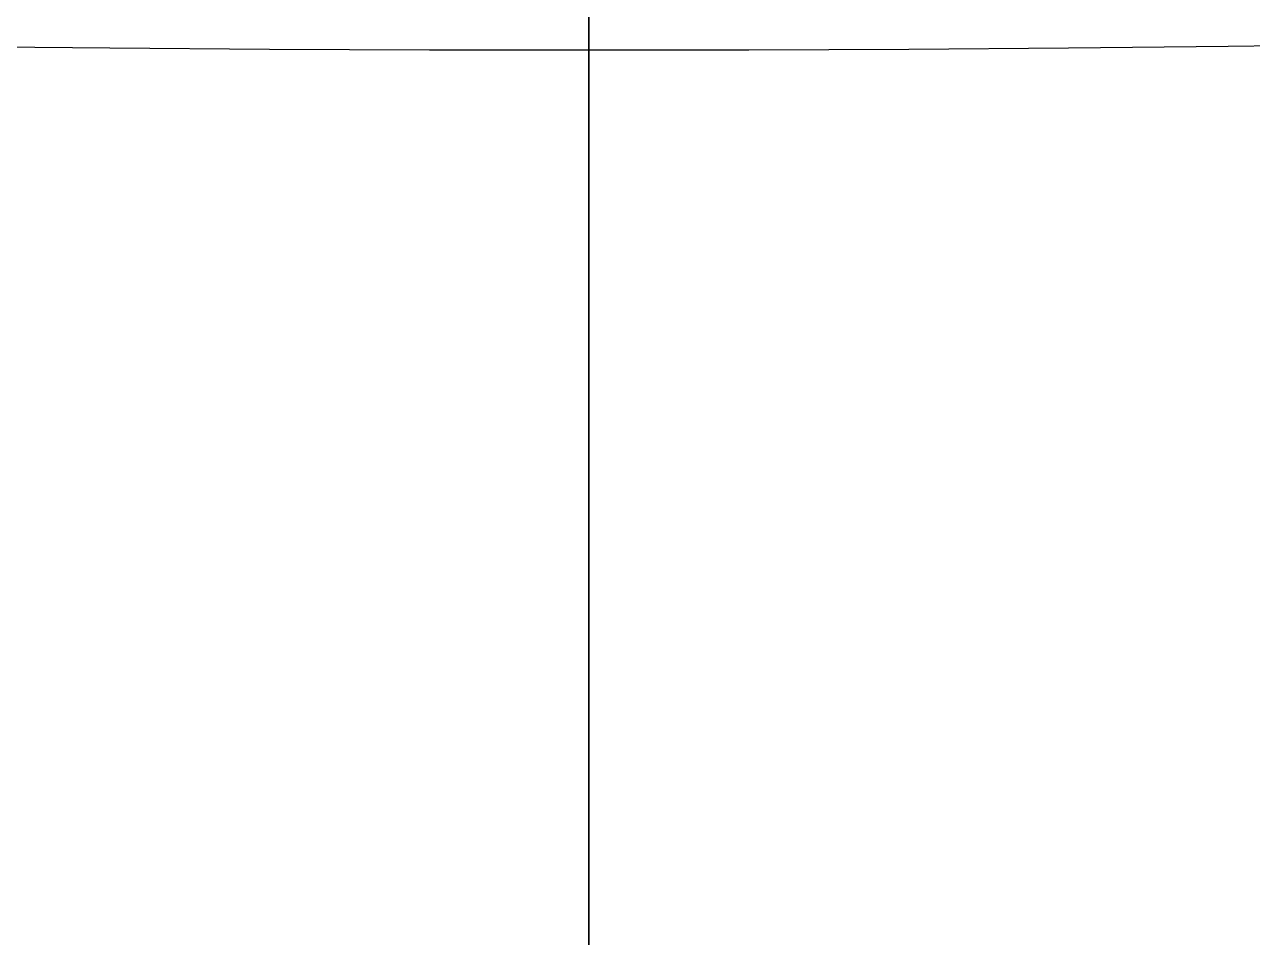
# Model space of a CAD drawing. Extents: x 11992 to 29481, y -6727 to 6811.
# Drawn here: x 24558.47 to 24607, y 1738.49 to 1774.58 of the extents above; entities that cross this region are included whole.
import ezdxf

# ---------------------------------------------------------------- set-up
doc = ezdxf.new("R2010")
doc.units = 0
doc.header["$MEASUREMENT"] = 0
doc.layers.get('0').update_dxf_attribs({"color": 8, "linetype": 'CONTINUOUS'})
doc.layers.add('zoylight 5回路', color=4, linetype='CONTINUOUS')

msp = doc.modelspace()

# ---------------------------------------------------------------- linework, layer by layer
for p, q in [((24580.771, 1746.222, -2091.37), (24580.771, 1795.703, -2069.149)), ((24580.771, 1763.915, -2091.565), (24580.771, 1779.718, -2084.028)), ((24580.771, 1779.114, -2071.602), (24580.771, 1771.908, -2073.706)), ((24580.771, 1774.903, -1987.062), (24580.771, 1773.866, -1986.907)), ((24580.771, 1774.257, -2428.408), (24580.771, 1774.259, -2428.429)), ((24580.771, 1774.256, -2428.388), (24580.771, 1774.257, -2428.408)), ((24580.771, 1774.254, -2428.368), (24580.771, 1774.256, -2428.388)), ((24580.771, 1774.253, -2428.348), (24580.771, 1774.254, -2428.368)), ((24580.771, 1774.253, -2436.229), (24580.771, 1774.251, -2436.254)), ((24580.771, 1774.253, -2428.429), (24580.771, 1774.253, -2429.079)), ((24580.771, 1774.253, -2429.079), (24580.771, 1774.253, -2429.729)), ((24580.771, 1774.253, -2429.729), (24580.771, 1774.253, -2430.379)), ((24580.771, 1774.253, -2430.379), (24580.771, 1774.253, -2431.029)), ((24580.771, 1774.253, -2431.029), (24580.771, 1774.253, -2431.679)), ((24580.771, 1774.253, -2431.679), (24580.771, 1774.253, -2432.329)), ((24580.771, 1774.253, -2432.329), (24580.771, 1774.253, -2432.979)), ((24580.771, 1774.253, -2432.979), (24580.771, 1774.253, -2433.629)), ((24580.771, 1774.253, -2433.629), (24580.771, 1774.253, -2434.279)), ((24580.771, 1774.253, -2434.279), (24580.771, 1774.253, -2434.929)), ((24580.771, 1774.253, -2434.929), (24580.771, 1774.253, -2435.579)), ((24580.771, 1774.253, -2435.579), (24580.771, 1774.253, -2436.229)), ((24580.771, 1774.252, -2428.328), (24580.771, 1774.253, -2428.348)), ((24580.771, 1774.251, -2428.308), (24580.771, 1774.252, -2428.328)), ((24580.771, 1774.251, -2436.254), (24580.771, 1774.247, -2436.279)), ((24580.771, 1774.249, -2428.288), (24580.771, 1774.251, -2428.308)), ((24580.771, 1774.248, -2428.268), (24580.771, 1774.249, -2428.288)), ((24580.771, 1774.247, -2428.247), (24580.771, 1774.248, -2428.268)), ((24580.771, 1774.247, -2436.279), (24580.771, 1774.239, -2436.302)), ((24580.771, 1774.246, -2428.227), (24580.771, 1774.247, -2428.247)), ((24580.771, 1774.244, -2428.207), (24580.771, 1774.246, -2428.227)), ((24580.771, 1774.243, -2428.187), (24580.771, 1774.244, -2428.207)), ((24580.771, 1774.239, -2428.166), (24580.771, 1774.243, -2428.187)), ((24580.771, 1774.239, -2436.302), (24580.771, 1774.229, -2436.324)), ((24580.771, 1774.235, -2428.146), (24580.771, 1774.239, -2428.166)), ((24580.771, 1774.232, -2428.125), (24580.771, 1774.235, -2428.146)), ((24580.771, 1774.228, -2428.104), (24580.771, 1774.232, -2428.125)), ((24580.771, 1774.229, -2436.324), (24580.771, 1774.216, -2436.344)), ((24580.771, 1774.224, -2428.084), (24580.771, 1774.228, -2428.104)), ((24580.771, 1774.221, -2428.063), (24580.771, 1774.224, -2428.084)), ((24580.771, 1774.217, -2428.042), (24580.771, 1774.221, -2428.063)), ((24580.771, 1774.213, -2428.022), (24580.771, 1774.217, -2428.042)), ((24580.771, 1774.216, -2436.344), (24580.771, 1774.202, -2436.362)), ((24580.771, 1774.209, -2428.001), (24580.771, 1774.213, -2428.022)), ((24580.771, 1774.206, -2427.98), (24580.771, 1774.209, -2428.001)), ((24580.771, 1774.202, -2427.959), (24580.771, 1774.206, -2427.98)), ((24580.771, 1774.202, -2436.362), (24580.771, 1774.185, -2436.379)), ((24580.771, 1774.198, -2427.939), (24580.771, 1774.202, -2427.959)), ((24580.771, 1774.191, -2427.918), (24580.771, 1774.198, -2427.939)), ((24580.771, 1774.184, -2427.897), (24580.771, 1774.191, -2427.918)), ((24580.771, 1774.185, -2436.379), (24580.771, 1774.166, -2436.394)), ((24580.771, 1774.177, -2427.876), (24580.771, 1774.184, -2427.897)), ((24580.771, 1774.171, -2427.856), (24580.771, 1774.177, -2427.876)), ((24580.771, 1774.164, -2427.835), (24580.771, 1774.171, -2427.856)), ((24580.771, 1774.166, -2436.394), (24580.771, 1774.146, -2436.406)), ((24580.771, 1774.157, -2427.814), (24580.771, 1774.164, -2427.835)), ((24580.771, 1774.15, -2427.793), (24580.771, 1774.157, -2427.814)), ((24580.771, 1774.143, -2427.773), (24580.771, 1774.15, -2427.793)), ((24580.771, 1774.146, -2436.406), (24580.771, 1774.124, -2436.416)), ((24580.771, 1774.136, -2427.752), (24580.771, 1774.143, -2427.773)), ((24580.771, 1774.13, -2427.731), (24580.771, 1774.136, -2427.752)), ((24580.771, 1774.123, -2427.71), (24580.771, 1774.13, -2427.731)), ((24580.771, 1774.124, -2436.416), (24580.771, 1774.101, -2436.423)), ((24580.771, 1774.116, -2427.69), (24580.771, 1774.123, -2427.71)), ((24580.771, 1774.107, -2427.669), (24580.771, 1774.116, -2427.69)), ((24580.771, 1774.097, -2427.649), (24580.771, 1774.107, -2427.669)), ((24580.771, 1774.101, -2436.423), (24580.771, 1774.077, -2436.428)), ((24580.771, 1774.088, -2427.629), (24580.771, 1774.097, -2427.649)), ((24580.771, 1774.078, -2427.609), (24580.771, 1774.088, -2427.629)), ((24580.771, 1774.069, -2427.589), (24580.771, 1774.078, -2427.609)), ((24580.771, 1774.059, -2427.568), (24580.771, 1774.069, -2427.589)), ((24580.771, 1774.049, -2427.548), (24580.771, 1774.059, -2427.568)), ((24580.771, 1774.052, -2436.429), (24580.771, 1774.017, -2436.429)), ((24580.771, 1774.04, -2427.528), (24580.771, 1774.049, -2427.548)), ((24580.771, 1774.03, -2427.508), (24580.771, 1774.04, -2427.528)), ((24580.771, 1774.02, -2427.487), (24580.771, 1774.03, -2427.508)), ((24580.771, 1774.011, -2427.467), (24580.771, 1774.02, -2427.487)), ((24580.771, 1774.017, -2436.429), (24580.771, 1773.913, -2436.429)), ((24580.771, 1774.001, -2427.447), (24580.771, 1774.011, -2427.467)), ((24580.771, 1773.988, -2427.428), (24580.771, 1774.001, -2427.447)), ((24580.771, 1773.976, -2427.409), (24580.771, 1773.988, -2427.428)), ((24580.771, 1773.963, -2427.39), (24580.771, 1773.976, -2427.409)), ((24580.771, 1773.951, -2427.371), (24580.771, 1773.963, -2427.39)), ((24580.771, 1773.938, -2427.351), (24580.771, 1773.951, -2427.371)), ((24580.771, 1773.926, -2427.332), (24580.771, 1773.938, -2427.351)), ((24580.771, 1773.913, -2427.313), (24580.771, 1773.926, -2427.332)), ((24580.771, 1773.913, -2436.429), (24580.771, 1773.741, -2436.429)), ((24580.771, 1773.901, -2427.294), (24580.771, 1773.913, -2427.313)), ((24580.771, 1773.888, -2427.275), (24580.771, 1773.901, -2427.294)), ((24580.771, 1773.876, -2427.256), (24580.771, 1773.888, -2427.275)), ((24580.771, 1773.863, -2427.237), (24580.771, 1773.876, -2427.256)), ((24580.771, 1773.866, -1986.907), (24580.771, 1772.823, -1986.768)), ((24580.771, 1773.85, -2427.218), (24580.771, 1773.863, -2427.237)), ((24580.771, 1773.835, -2427.201), (24580.771, 1773.85, -2427.218)), ((24555.531, 1773.724, -2436.428), (24561.845, 1773.66, -2436.428)), ((24561.845, 1773.66, -2436.428), (24568.16, 1773.613, -2436.428)), ((24568.16, 1773.613, -2436.428), (24574.474, 1773.585, -2436.428)), ((24574.474, 1773.585, -2436.428), (24580.79, 1773.576, -2436.428)), ((24580.771, 1773.82, -2427.183), (24580.771, 1773.835, -2427.201)), ((24580.771, 1773.805, -2427.166), (24580.771, 1773.82, -2427.183)), ((24580.771, 1773.79, -2427.149), (24580.771, 1773.805, -2427.166)), ((24580.771, 1773.775, -2427.131), (24580.771, 1773.79, -2427.149)), ((24580.771, 1773.759, -2427.114), (24580.771, 1773.775, -2427.131)), ((24580.771, 1773.744, -2427.097), (24580.771, 1773.759, -2427.114)), ((24580.771, 1773.729, -2427.079), (24580.771, 1773.744, -2427.097)), ((24580.771, 1773.741, -2436.429), (24580.771, 1773.499, -2436.429)), ((24580.771, 1773.713, -2427.062), (24580.771, 1773.729, -2427.079)), ((24580.771, 1773.698, -2427.044), (24580.771, 1773.713, -2427.062)), ((24580.771, 1773.683, -2427.027), (24580.771, 1773.698, -2427.044)), ((24580.771, 1773.667, -2427.01), (24580.771, 1773.683, -2427.027)), ((24580.771, 1773.65, -2426.995), (24580.771, 1773.667, -2427.01)), ((24580.771, 1773.632, -2426.98), (24580.771, 1773.65, -2426.995)), ((24580.771, 1773.615, -2426.965), (24580.771, 1773.632, -2426.98)), ((24580.771, 1773.598, -2426.95), (24580.771, 1773.615, -2426.965)), ((24580.771, 1773.58, -2426.934), (24580.771, 1773.598, -2426.95)), ((24580.771, 1773.563, -2426.919), (24580.771, 1773.58, -2426.934)), ((24580.771, 1773.546, -2426.904), (24580.771, 1773.563, -2426.919)), ((24580.771, 1773.528, -2426.889), (24580.771, 1773.546, -2426.904)), ((24580.771, 1773.511, -2426.874), (24580.771, 1773.528, -2426.889)), ((24580.771, 1773.493, -2426.859), (24580.771, 1773.511, -2426.874)), ((24580.771, 1773.499, -2436.429), (24580.771, 1773.189, -2436.429)), ((24580.771, 1773.475, -2426.844), (24580.771, 1773.493, -2426.859)), ((24580.771, 1773.458, -2426.829), (24580.771, 1773.475, -2426.844)), ((24580.771, 1773.439, -2426.817), (24580.771, 1773.458, -2426.829)), ((24580.771, 1773.42, -2426.804), (24580.771, 1773.439, -2426.817)), ((24580.771, 1773.401, -2426.792), (24580.771, 1773.42, -2426.804)), ((24580.771, 1773.382, -2426.779), (24580.771, 1773.401, -2426.792)), ((24580.771, 1773.363, -2426.767), (24580.771, 1773.382, -2426.779)), ((24580.79, 1773.576, -2436.428), (24587.105, 1773.585, -2436.428)), ((24587.105, 1773.585, -2436.428), (24593.42, 1773.613, -2436.428)), ((24593.42, 1773.613, -2436.428), (24599.735, 1773.66, -2436.428)), ((24599.735, 1773.66, -2436.428), (24606.049, 1773.724, -2436.428)), ((24606.049, 1773.724, -2436.428), (24612.362, 1773.805, -2436.428)), ((24580.771, 1773.343, -2426.754), (24580.771, 1773.363, -2426.767)), ((24580.771, 1773.324, -2426.742), (24580.771, 1773.343, -2426.754)), ((24580.771, 1773.306, -2426.73), (24580.771, 1773.324, -2426.742)), ((24580.771, 1773.287, -2426.717), (24580.771, 1773.306, -2426.73)), ((24580.771, 1773.267, -2426.705), (24580.771, 1773.287, -2426.717)), ((24580.771, 1773.248, -2426.692), (24580.771, 1773.267, -2426.705)), ((24580.771, 1773.229, -2426.68), (24580.771, 1773.248, -2426.692)), ((24580.771, 1773.209, -2426.671), (24580.771, 1773.229, -2426.68)), ((24580.771, 1773.189, -2426.661), (24580.771, 1773.209, -2426.671)), ((24580.771, 1773.189, -2436.429), (24580.771, 1772.81, -2436.429)), ((24580.771, 1773.168, -2426.651), (24580.771, 1773.189, -2426.661)), ((24580.771, 1773.148, -2426.642), (24580.771, 1773.168, -2426.651)), ((24580.771, 1773.127, -2426.632), (24580.771, 1773.148, -2426.642)), ((24580.771, 1773.107, -2426.623), (24580.771, 1773.127, -2426.632)), ((24580.771, 1773.087, -2426.613), (24580.771, 1773.107, -2426.623)), ((24580.771, 1773.067, -2426.604), (24580.771, 1773.087, -2426.613)), ((24580.771, 1773.046, -2426.594), (24580.771, 1773.067, -2426.604)), ((24580.771, 1773.026, -2426.585), (24580.771, 1773.046, -2426.594)), ((24580.771, 1773.006, -2426.575), (24580.771, 1773.026, -2426.585)), ((24580.771, 1772.985, -2426.566), (24580.771, 1773.006, -2426.575)), ((24580.771, 1772.965, -2426.559), (24580.771, 1772.985, -2426.566)), ((24580.771, 1772.944, -2426.553), (24580.771, 1772.965, -2426.559)), ((24580.771, 1772.923, -2426.546), (24580.771, 1772.944, -2426.553)), ((24580.771, 1772.903, -2426.539), (24580.771, 1772.923, -2426.546)), ((24580.771, 1772.882, -2426.533), (24580.771, 1772.903, -2426.539)), ((24580.771, 1772.861, -2426.526), (24580.771, 1772.882, -2426.533)), ((24580.771, 1772.84, -2426.52), (24580.771, 1772.861, -2426.526)), ((24580.771, 1772.819, -2426.513), (24580.771, 1772.84, -2426.52)), ((24580.771, 1772.823, -1986.768), (24580.771, 1771.776, -1986.643)), ((24580.771, 1772.798, -2426.507), (24580.771, 1772.819, -2426.513)), ((24580.771, 1772.81, -2436.429), (24580.771, 1772.362, -2436.429)), ((24580.771, 1772.777, -2426.5), (24580.771, 1772.798, -2426.507)), ((24580.771, 1772.756, -2426.493), (24580.771, 1772.777, -2426.5)), ((24580.771, 1772.735, -2426.487), (24580.771, 1772.756, -2426.493)), ((24580.771, 1772.715, -2426.483), (24580.771, 1772.735, -2426.487)), ((24580.771, 1772.694, -2426.479), (24580.771, 1772.715, -2426.483)), ((24580.771, 1772.674, -2426.476), (24580.771, 1772.694, -2426.479)), ((24580.771, 1772.653, -2426.472), (24580.771, 1772.674, -2426.476)), ((24580.771, 1772.633, -2426.468), (24580.771, 1772.653, -2426.472)), ((24580.771, 1772.612, -2426.464), (24580.771, 1772.633, -2426.468)), ((24580.771, 1772.591, -2426.461), (24580.771, 1772.612, -2426.464)), ((24580.771, 1772.571, -2426.457), (24580.771, 1772.591, -2426.461)), ((24580.771, 1772.55, -2426.453), (24580.771, 1772.571, -2426.457)), ((24580.771, 1772.529, -2426.45), (24580.771, 1772.55, -2426.453)), ((24580.771, 1772.508, -2426.446), (24580.771, 1772.529, -2426.45)), ((24580.771, 1772.487, -2426.442), (24580.771, 1772.508, -2426.446)), ((24580.771, 1772.457, -2426.441), (24580.771, 1772.487, -2426.442)), ((24580.771, 1772.427, -2426.44), (24580.771, 1772.457, -2426.441)), ((24580.771, 1772.396, -2426.439), (24580.771, 1772.427, -2426.44)), ((24580.771, 1772.365, -2426.438), (24580.771, 1772.396, -2426.439)), ((24580.771, 1772.335, -2426.437), (24580.771, 1772.365, -2426.438)), ((24580.771, 1772.362, -2436.429), (24580.771, 1771.846, -2436.429)), ((24580.771, 1772.304, -2426.436), (24580.771, 1772.335, -2426.437)), ((24580.771, 1772.274, -2426.434), (24580.771, 1772.304, -2426.436)), ((24580.771, 1772.243, -2426.433), (24580.771, 1772.274, -2426.434)), ((24580.771, 1772.253, -2426.429), (24580.771, 1772.239, -2426.429)), ((24580.771, 1772.212, -2426.432), (24580.771, 1772.243, -2426.433)), ((24580.771, 1772.239, -2426.429), (24580.771, 1772.197, -2426.429)), ((24580.771, 1772.181, -2426.431), (24580.771, 1772.212, -2426.432)), ((24580.771, 1772.197, -2426.429), (24580.771, 1772.126, -2426.429)), ((24580.771, 1772.151, -2426.43), (24580.771, 1772.181, -2426.431)), ((24580.771, 1772.12, -2426.429), (24580.771, 1772.151, -2426.43)), ((24580.771, 1772.126, -2426.429), (24580.771, 1772.028, -2426.429)), ((24580.771, 1772.086, -2426.429), (24580.771, 1772.12, -2426.429)), ((24580.771, 1772.051, -2426.429), (24580.771, 1772.086, -2426.429)), ((24580.771, 1772.017, -2426.429), (24580.771, 1772.051, -2426.429)), ((24580.771, 1772.028, -2426.429), (24580.771, 1771.902, -2426.429)), ((24580.771, 1771.983, -2426.429), (24580.771, 1772.017, -2426.429)), ((24580.771, 1771.948, -2426.429), (24580.771, 1771.983, -2426.429)), ((24580.771, 1771.914, -2426.429), (24580.771, 1771.948, -2426.429)), ((24580.771, 1771.879, -2426.429), (24580.771, 1771.914, -2426.429)), ((24580.771, 1771.908, -2073.706), (24580.771, 1763.415, -2076.38)), ((24580.771, 1771.902, -2426.429), (24580.771, 1771.748, -2426.429)), ((24580.771, 1771.845, -2426.429), (24580.771, 1771.879, -2426.429)), ((24580.771, 1771.846, -2436.429), (24580.771, 1771.261, -2436.429)), ((24580.771, 1771.811, -2426.429), (24580.771, 1771.845, -2426.429)), ((24580.771, 1771.776, -2426.429), (24580.771, 1771.811, -2426.429)), ((24580.771, 1771.742, -2426.429), (24580.771, 1771.776, -2426.429)), ((24580.771, 1771.776, -1986.643), (24580.771, 1770.724, -1986.534)), ((24580.771, 1771.748, -2426.429), (24580.771, 1771.565, -2426.429)), ((24580.771, 1771.708, -2426.429), (24580.771, 1771.742, -2426.429)), ((24580.771, 1754.248, -2426.346), (24580.771, 1771.708, -2426.428)), ((24580.771, 1771.565, -2426.429), (24580.771, 1771.355, -2426.429)), ((24580.771, 1771.355, -2426.429), (24580.771, 1771.116, -2426.429)), ((24580.771, 1771.261, -2436.429), (24580.771, 1770.608, -2436.429)), ((24580.771, 1771.116, -2426.429), (24580.771, 1770.85, -2426.429)), ((24580.771, 1770.85, -2426.429), (24580.771, 1770.556, -2426.429)), ((24580.771, 1770.724, -1986.534), (24580.771, 1770.311, -1986.495)), ((24580.771, 1770.608, -2436.429), (24580.771, 1769.886, -2436.429)), ((24580.771, 1770.556, -2426.429), (24580.771, 1770.233, -2426.429)), ((24580.771, 1770.311, -1986.495), (24580.771, 1769.898, -1986.458)), ((24580.771, 1218.279, -2426.43), (24580.771, 1770.233, -2426.43)), ((24580.771, 1769.898, -1986.458), (24580.771, 1769.484, -1986.424)), ((24580.771, 1769.886, -2436.429), (24580.771, 1769.097, -2436.429)), ((24580.771, 1769.484, -1986.424), (24580.771, 1769.07, -1986.391)), ((24580.771, 1769.097, -2436.429), (24580.771, 1768.239, -2436.429)), ((24580.771, 1769.07, -1986.391), (24580.771, 1768.654, -1986.36)), ((24580.771, 1768.654, -1986.36), (24580.771, 1768.239, -1986.332)), ((24580.771, 1768.239, -2436.429), (24580.771, 1767.314, -2436.429)), ((24580.771, 1768.239, -1986.332), (24580.771, 1767.822, -1986.305)), ((24580.771, 1767.822, -1986.305), (24580.771, 1767.405, -1986.28)), ((24580.771, 1767.405, -1986.28), (24580.771, 1766.988, -1986.258)), ((24580.771, 1767.314, -2436.429), (24580.771, 1766.322, -2436.429)), ((24580.771, 1766.988, -1986.258), (24580.771, 1766.57, -1986.237)), ((24580.771, 1766.57, -1986.237), (24580.771, 1766.152, -1986.218)), ((24580.771, 1766.322, -2436.429), (24580.771, 1765.263, -2436.429)), ((24580.771, 1766.152, -1986.218), (24580.771, 1765.733, -1986.2)), ((24580.771, 1765.733, -1986.2), (24580.771, 1765.138, -1986.179)), ((24580.771, 1765.263, -2436.429), (24580.771, 1764.136, -2436.429)), ((24580.771, 1765.138, -1986.179), (24580.771, 1764.542, -1986.161)), ((24580.771, 1764.542, -1986.161), (24580.771, 1763.945, -1986.147)), ((24580.771, 1764.136, -2436.429), (24580.771, 1762.944, -2436.429)), ((24580.771, 1763.945, -1986.147), (24580.771, 1763.347, -1986.136)), ((24580.771, 1748.225, -2098.6), (24580.771, 1763.915, -2091.565)), ((24580.771, 1763.415, -2076.38), (24580.771, 1753.637, -2079.64)), ((24580.771, 1763.347, -1986.136), (24580.771, 1762.748, -1986.128)), ((24580.771, 1762.944, -2436.429), (24580.771, 1761.685, -2436.429)), ((24580.771, 1762.748, -1986.128), (24580.771, 1762.149, -1986.123)), ((24580.771, 1762.149, -1986.123), (24580.771, 1761.549, -1986.122)), ((24580.771, 1761.685, -2436.429), (24580.771, 1760.36, -2436.429)), ((24580.771, 1761.549, -1986.122), (24580.771, 1760.948, -1986.124)), ((24580.771, 1760.948, -1986.124), (24580.771, 1760.346, -1986.128)), ((24580.771, 1760.36, -2436.429), (24580.771, 1758.969, -2436.429)), ((24580.771, 1760.346, -1986.128), (24580.771, 1759.744, -1986.136)), ((24580.771, 1759.744, -1986.136), (24580.771, 1759.141, -1986.147)), ((24580.771, 1759.141, -1986.147), (24580.771, 1758.538, -1986.16)), ((24580.771, 1758.969, -2436.429), (24580.771, 1757.513, -2436.429)), ((24580.771, 1758.538, -1986.16), (24580.771, 1758.051, -1986.173)), ((24580.771, 1758.051, -1986.173), (24580.771, 1757.564, -1986.188)), ((24580.771, 1757.564, -1986.188), (24580.771, 1757.076, -1986.204)), ((24580.771, 1757.513, -2436.429), (24580.771, 1755.993, -2436.429)), ((24580.771, 1757.076, -1986.204), (24580.771, 1756.588, -1986.223)), ((24580.771, 1756.588, -1986.223), (24580.771, 1756.1, -1986.242)), ((24580.771, 1756.1, -1986.242), (24580.771, 1755.612, -1986.264)), ((24580.771, 1755.993, -2436.429), (24580.771, 1754.407, -2436.429)), ((24580.771, 1755.612, -1986.264), (24580.771, 1755.123, -1986.287)), ((24580.771, 1755.123, -1986.287), (24580.771, 1754.634, -1986.311)), ((24580.771, 1754.634, -1986.311), (24580.771, 1754.145, -1986.338)), ((24580.771, 1754.407, -2436.429), (24580.771, 1752.617, -2436.429)), ((24580.771, 1737.107, -2426.105), (24580.771, 1754.248, -2426.346)), ((24580.771, 1754.145, -1986.338), (24580.771, 1753.656, -1986.365)), ((24580.771, 1753.656, -1986.365), (24580.771, 1753.167, -1986.395)), ((24580.771, 1753.637, -2079.64), (24580.771, 1742.58, -2083.499)), ((24580.771, 1753.167, -1986.395), (24580.771, 1752.677, -1986.425)), ((24580.771, 1752.677, -1986.425), (24580.771, 1752.212, -1986.456)), ((24580.771, 1752.617, -2436.429), (24580.771, 1750.751, -2436.429)), ((24580.771, 1752.212, -1986.456), (24580.771, 1751.748, -1986.488)), ((24580.771, 1751.748, -1986.488), (24580.771, 1751.283, -1986.521)), ((24580.771, 1751.283, -1986.521), (24580.771, 1750.818, -1986.555)), ((24580.771, 1750.818, -1986.555), (24580.771, 1750.353, -1986.59)), ((24580.771, 1750.751, -2436.429), (24580.771, 1748.812, -2436.429)), ((24580.771, 1750.353, -1986.59), (24580.771, 1749.889, -1986.627)), ((24580.771, 1749.889, -1986.627), (24580.771, 1749.424, -1986.665)), ((24580.771, 1749.424, -1986.665), (24580.771, 1748.958, -1986.704)), ((24580.771, 1748.958, -1986.704), (24580.771, 1748.494, -1986.744)), ((24580.771, 1748.812, -2436.429), (24580.771, 1746.798, -2436.429)), ((24580.771, 1748.494, -1986.744), (24580.771, 1748.029, -1986.785)), ((24580.771, 1732.584, -2105.156), (24580.771, 1748.225, -2098.6)), ((24580.771, 1748.029, -1986.785), (24580.771, 1747.564, -1986.827)), ((24580.771, 1747.564, -1986.827), (24580.771, 1747.099, -1986.87)), ((24580.771, 1747.099, -1986.87), (24580.771, 1746.658, -1986.912)), ((24580.771, 1746.798, -2436.429), (24580.771, 1744.712, -2436.429)), ((24580.771, 1746.658, -1986.912), (24580.771, 1746.218, -1986.955)), ((24580.771, 1696.326, -2109.552), (24580.771, 1746.222, -2091.37)), ((24580.771, 1746.218, -1986.955), (24580.771, 1745.778, -1986.998)), ((24580.771, 1745.778, -1986.998), (24580.771, 1745.337, -1987.043)), ((24580.771, 1745.337, -1987.043), (24580.771, 1744.897, -1987.088)), ((24580.771, 1744.897, -1987.088), (24580.771, 1744.457, -1987.135)), ((24580.771, 1744.712, -2436.429), (24580.771, 1742.553, -2436.429)), ((24580.771, 1744.457, -1987.135), (24580.771, 1744.017, -1987.182)), ((24580.771, 1744.017, -1987.182), (24580.771, 1743.576, -1987.23)), ((24580.771, 1743.576, -1987.23), (24580.771, 1743.137, -1987.279)), ((24580.771, 1743.137, -1987.279), (24580.771, 1742.697, -1987.328)), ((24580.771, 1742.697, -1987.328), (24580.771, 1742.257, -1987.378)), ((24580.771, 1742.58, -2083.499), (24580.771, 1730.246, -2087.972)), ((24580.771, 1742.553, -2436.429), (24580.771, 1740.322, -2436.429)), ((24580.771, 1742.257, -1987.378), (24580.771, 1741.818, -1987.429)), ((24580.771, 1741.818, -1987.429), (24580.771, 1741.408, -1987.478)), ((24580.771, 1741.408, -1987.478), (24580.771, 1740.998, -1987.527)), ((24580.771, 1740.998, -1987.527), (24580.771, 1740.588, -1987.576)), ((24580.771, 1740.588, -1987.576), (24580.771, 1740.178, -1987.626)), ((24580.771, 1740.322, -2436.429), (24580.771, 1738.021, -2436.429)), ((24580.771, 1740.178, -1987.626), (24580.771, 1739.769, -1987.677)), ((24580.771, 1739.769, -1987.677), (24580.771, 1739.359, -1987.728)), ((24580.771, 1739.359, -1987.728), (24580.771, 1738.949, -1987.78)), ((24580.771, 1738.949, -1987.78), (24580.771, 1738.54, -1987.832)), ((24580.771, 1738.54, -1987.832), (24580.771, 1738.131, -1987.885))]:
    msp.add_line(p, q)
at = {"layer": 'zoylight 5回路', "linetype": 'Continuous'}
msp.add_arc((14919.864, 2083.779), 9732.761, 346.7069053, 20.210333, dxfattribs=at)

doc.saveas('drawing.dxf')
